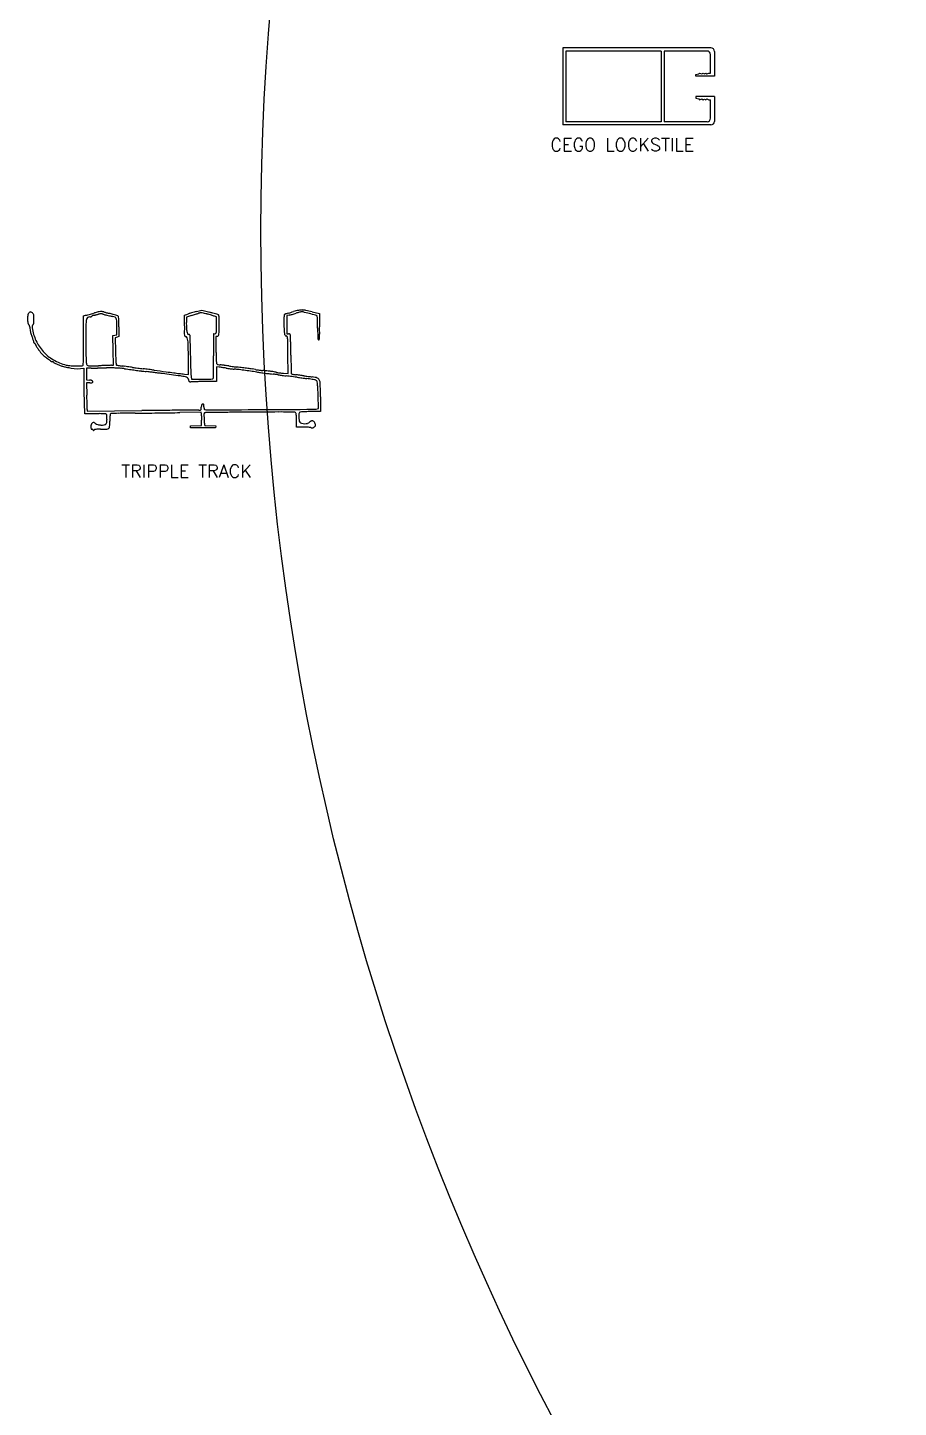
# Model space of a CAD drawing. Header units: millimetres. Extents: x -27371 to -844, y 11365 to 35579.
# Drawn here: x -3846.7 to -3552.2, y 13810.2 to 14276.8 of the extents above; entities that cross this region are included whole.
import ezdxf

# ---------------------------------------------------------------- set-up
doc = ezdxf.new("R2010")
doc.units = ezdxf.units.MM
doc.styles.add('Annotative', font='romans.shx')

msp = doc.modelspace()

# ---------------------------------------------------------------- linework, layer by layer
for p, q in [((-3615.56, 14269.91), (-3665.69, 14269.91)), ((-3665.69, 14269.91), (-3665.69, 14247.91)), ((-3632.44, 14268.86), (-3664.64, 14268.86)), ((-3664.64, 14268.86), (-3664.64, 14247.91)), ((-3656.07, 14268.86), (-3664.64, 14268.86)), ((-3632.44, 14268.86), (-3632.44, 14244.96)), ((-3616.87, 14268.86), (-3631.39, 14268.86)), ((-3631.39, 14268.86), (-3631.39, 14244.96)), ((-3615.7, 14261.41), (-3615.7, 14267.68)), ((-3614.39, 14268.73), (-3614.39, 14260.31)), ((-3620.7, 14260.31), (-3620.66, 14260.89)), ((-3615.7, 14260.31), (-3620.7, 14260.31)), ((-3616.31, 14261.41), (-3615.7, 14261.41)), ((-3614.39, 14260.31), (-3615.7, 14260.31)), ((-3615.7, 14253.51), (-3620.7, 14253.51)), ((-3620.7, 14253.51), (-3620.66, 14252.93)), ((-3616.31, 14252.41), (-3615.7, 14252.41)), ((-3614.39, 14253.51), (-3615.7, 14253.51)), ((-3615.7, 14246.13), (-3615.7, 14252.41)), ((-3614.39, 14253.51), (-3614.39, 14245.08)), ((-3665.69, 14247.91), (-3665.69, 14243.91)), ((-3664.64, 14247.91), (-3664.64, 14244.96)), ((-3632.44, 14244.96), (-3664.64, 14244.96)), ((-3656.07, 14244.96), (-3664.64, 14244.96)), ((-3616.87, 14244.96), (-3631.39, 14244.96)), ((-3615.56, 14243.91), (-3665.69, 14243.91)), ((-3827.8, 14179.32), (-3827.08, 14179.49)), ((-3827.77, 14171.02), (-3827.8, 14179.32)), ((-3793.66, 14175.96), (-3793.6, 14179.56)), ((-3793.6, 14179.56), (-3792.53, 14179.93)), ((-3791.28, 14179.43), (-3793, 14178.92)), ((-3793, 14178.92), (-3793, 14177.08)), ((-3789.62, 14180.74), (-3787.78, 14181.18)), ((-3787.78, 14181.18), (-3785.11, 14180.51)), ((-3782.79, 14178.93), (-3783.44, 14179.17)), ((-3782.79, 14176.1), (-3782.79, 14178.93)), ((-3758.2, 14179.56), (-3759.04, 14179.41)), ((-3759.04, 14179.41), (-3759.04, 14176.34)), ((-3750.49, 14180.68), (-3748, 14180.05)), ((-3748, 14180.05), (-3747.93, 14175.6)), ((-3816.52, 14172.84), (-3816.52, 14175.64)), ((-3815.81, 14175.59), (-3815.8, 14172.32)), ((-3759.04, 14176.34), (-3759.04, 14173.28)), ((-3817.82, 14172.69), (-3817.17, 14172.76)), ((-3817.73, 14167.64), (-3817.82, 14172.69)), ((-3817.17, 14172.76), (-3816.52, 14172.84)), ((-3816.42, 14172.09), (-3817.04, 14171.85)), ((-3817.04, 14171.85), (-3816.95, 14167.36)), ((-3815.8, 14172.32), (-3816.42, 14172.09)), ((-3782.51, 14172.37), (-3783.06, 14172.3)), ((-3783.06, 14172.3), (-3783, 14168.43)), ((-3759.04, 14173.28), (-3758.47, 14173.28)), ((-3817.65, 14162.6), (-3817.73, 14167.64)), ((-3758.56, 14159.81), (-3758.62, 14166.13)), ((-3825.24, 14161.66), (-3826.73, 14161.65)), ((-3826.73, 14161.65), (-3826.73, 14159.64)), ((-3818.33, 14162.58), (-3817.65, 14162.6)), ((-3792.28, 14159.44), (-3792.31, 14164.76)), ((-3781.9, 14161.97), (-3782.79, 14162.09)), ((-3782.79, 14162.09), (-3782.79, 14159.61)), ((-3825.68, 14156.66), (-3826.8, 14156.66)), ((-3826.8, 14156.66), (-3826.65, 14152.44)), ((-3826.73, 14159.64), (-3826.73, 14157.64)), ((-3826.73, 14157.64), (-3825.72, 14157.56)), ((-3793.65, 14159.61), (-3792.28, 14159.44)), ((-3791.43, 14159.57), (-3791.3, 14157.85)), ((-3791.3, 14157.85), (-3787.82, 14157.85)), ((-3782.79, 14157.13), (-3786.83, 14157.09)), ((-3782.79, 14159.61), (-3782.79, 14157.13)), ((-3760.16, 14159.9), (-3758.56, 14159.81)), ((-3827.37, 14146.18), (-3827.53, 14153.73)), ((-3748.28, 14147.94), (-3748.43, 14152.46)), ((-3747.64, 14151.9), (-3747.64, 14146.92)), ((-3823.87, 14146.23), (-3827.37, 14146.18)), ((-3826.49, 14147.66), (-3826.49, 14147.09)), ((-3826.49, 14147.09), (-3808.02, 14147.27)), ((-3788.04, 14146.75), (-3795.21, 14146.6)), ((-3787.9, 14146.18), (-3788.04, 14146.75)), ((-3747.64, 14146.92), (-3751.04, 14146.92)), ((-3749.09, 14147.8), (-3748.28, 14147.94)), ((-3791.56, 14142.12), (-3787.9, 14142.29)), ((-3791.56, 14141.41), (-3791.56, 14142.12)), ((-3787.9, 14142.29), (-3787.82, 14143.95)), ((-3786.65, 14142.21), (-3783.08, 14142.09)), ((-3783.08, 14142.09), (-3783.1, 14141.41)), ((-3755.72, 14141.7), (-3755.72, 14143.85)), ((-3753.4, 14141.69), (-3755.72, 14141.7)), ((-3783.1, 14141.41), (-3791.56, 14141.41))]:
    msp.add_line(p, q)
for points in [[(-3620.66, 14260.89), (-3619.69, 14261.14), (-3619.42, 14261.41), (-3618.61, 14261.16), (-3618.2, 14261.41), (-3617.75, 14261.18), (-3617.26, 14261.41), (-3616.94, 14261.17), (-3616.31, 14261.41)], [(-3620.66, 14252.93), (-3619.69, 14252.67), (-3619.42, 14252.41), (-3618.61, 14252.65), (-3618.2, 14252.41), (-3617.75, 14252.63), (-3617.26, 14252.41), (-3616.94, 14252.64), (-3616.31, 14252.41)]]:
    msp.add_lwpolyline(points)
msp.add_circle((-2903.31, 14208.13), 864.48)
for centre, radius, start, end in [((-3616.87, 14267.68), 1.17, 0, 90), ((-3615.56, 14268.73), 1.17, 0, 90), ((-3616.87, 14246.13), 1.17, 270, 0), ((-3615.56, 14245.08), 1.17, 270, 0), ((-3834.98, 14178.24), 11.72, 173.1254, 179.7508), ((-3845.54, 14179.51), 1.08, 135, 173.1253), ((-3844.3, 14178.27), 2.83, 126.5761, 135), ((-3845.76, 14180.23), 0.389, 90.1621, 126.5761), ((-3845.76, 14180.11), 0.511, 60.0389, 90.162), ((-3848.42, 14175.49), 5.85, 54.9915, 60.0389), ((-3845.77, 14179.27), 1.23, 36.6526, 54.9916), ((-3845.53, 14179.45), 0.931, 14.0318, 36.6526), ((-3847.03, 14179.07), 2.48, 2.0198, 14.0317), ((-3872.77, 14178.16), 28.23, 0, 2.0198), ((-3830.83, 14195.34), 16.29, 283.2943, 284.7738), ((-3869.85, 14343.3), 169.31, 284.7739, 285.0393), ((-3825.65, 14177.61), 1.37, 90, 124.5957), ((-3873.6, 14357.25), 183.76, 285.0393, 285.3258), ((-3825.65, 14180.61), 1.63, 270, 277.913), ((-3825.62, 14180.35), 1.37, 277.9131, 286.9325), ((-3825.53, 14180.05), 1.05, 286.9325, 296.8092), ((-3825.15, 14179.31), 0.221, 296.8092, 328.2825), ((-3880.66, 14383), 210.46, 285.3259, 285.5846), ((-3824.74, 14179.05), 0.264, 120.1248, 148.2825), ((-3823.95, 14177.7), 1.83, 113.3899, 120.1248), ((-3823.78, 14177.31), 2.25, 106.8678, 113.3898), ((-3823.65, 14176.87), 2.71, 101.192, 106.8677), ((-3827.15, 14194.57), 15.33, 281.192, 282.3768), ((-3811.47, 14134.94), 47.07, 103.9723, 105.5846), ((-3832.67, 14219.71), 41.06, 282.3769, 282.9448), ((-3833.16, 14221.84), 43.25, 282.9448, 283.5077), ((-3829.34, 14205.95), 26.91, 283.5078, 284.3111), ((-3821.45, 14175.07), 5.72, 96.3607, 103.9723), ((-3821.99, 14177.11), 2.85, 96.4418, 104.3111), ((-3821.91, 14176.4), 3.57, 89.7864, 96.4419), ((-3821.79, 14178.09), 2.69, 84.0832, 96.3607), ((-3821.9, 14176.59), 3.38, 82.9749, 89.7863), ((-3821.87, 14177.27), 3.51, 74.0286, 84.0832), ((-3821.74, 14177.93), 2.03, 73.0017, 82.9749), ((-3816.24, 14195.92), 16.78, 253.0016, 255.1046), ((-3810.29, 14217.75), 38.6, 254.0286, 254.6889), ((-3812.2, 14211.09), 32.48, 255.1046, 256.3876), ((-3801.2, 14250.95), 73.02, 254.6889, 255.0986), ((-3801.49, 14249.84), 71.87, 255.0986, 255.5096), ((-3808.62, 14225.9), 47.72, 256.3877, 257.4401), ((-3811.32, 14211.81), 32.59, 255.5096, 256.2519), ((-3832.81, 14123.99), 57.81, 74.9247, 76.2519), ((-3795.29, 14285.71), 108.99, 257.4401, 258.0078), ((-3818.78, 14175.16), 4.02, 65.3512, 78.0078), ((-3821.78, 14164.93), 15.42, 71.3773, 74.9247), ((-3820.02, 14170.15), 9.91, 67.4527, 71.3773), ((-3816.43, 14178.8), 0.549, 35.1883, 67.4528), ((-3816.3, 14178.89), 0.387, 3.7355, 35.1883), ((-3880.03, 14174.73), 64.25, 2.8978, 3.7355), ((-3788.78, 14169.39), 11.19, 106.6615, 109.5513), ((-3780.1, 14140.38), 41.48, 105.5711, 106.6616), ((-3828.24, 14303.35), 129.31, 286.6086, 286.9338), ((-3778.99, 14136.38), 45.63, 104.4919, 105.5712), ((-3825.37, 14293.91), 119.45, 286.9338, 287.279), ((-3781.59, 14146.47), 35.2, 103.181, 104.4919), ((-3822, 14283.06), 108.09, 287.279, 287.6074), ((-3793.14, 14192.15), 12.71, 287.6074, 289.1952), ((-3787.04, 14174.61), 5.87, 106.6238, 109.1951), ((-3786.81, 14173.85), 6.66, 104.2842, 106.6238), ((-3786.99, 14174.57), 5.92, 101.9288, 104.2842), ((-3787.95, 14179.12), 1.27, 94.5516, 101.9288), ((-3787.95, 14179.07), 1.31, 75.8804, 94.5515), ((-3822.12, 14043.23), 141.39, 75.2143, 75.8803), ((-3803.58, 14113.48), 68.73, 73.8708, 75.2142), ((-3798.5, 14126.84), 55.31, 74.8716, 75.9918), ((-3788.77, 14164.7), 15.41, 69.7947, 73.8707), ((-3793.36, 14145.86), 35.61, 73.3136, 74.8716), ((-3796.41, 14135.68), 46.24, 72.3091, 73.3136), ((-3782.59, 14179), 0.769, 53.3691, 72.3091), ((-3782.36, 14179.31), 0.38, 8.489, 53.369), ((-3790.12, 14178.15), 8.23, 3.6785, 8.489), ((-3755.34, 14178.73), 4.64, 170.7106, 179.4614), ((-3759.22, 14179.36), 0.709, 139.7878, 170.7106), ((-3759.32, 14179.45), 0.572, 103.4736, 139.7877), ((-3762.15, 14191.24), 11.55, 283.4736, 285.1248), ((-3808.03, 14361.01), 187.41, 285.1248, 285.3411), ((-3809.06, 14364.75), 191.3, 285.3411, 285.5925), ((-3759.51, 14186.52), 7.08, 280.6252, 284.12), ((-3765.02, 14208.45), 29.69, 284.12, 285.325), ((-3822.85, 14414.16), 242.59, 285.5926, 285.803), ((-3765.9, 14211.65), 33.01, 285.3251, 286.5212), ((-3749.75, 14155.88), 25.83, 101.8087, 105.803), ((-3764.26, 14206.1), 27.22, 286.5212, 287.9032), ((-3747.82, 14155.24), 26.23, 106.5494, 107.9032), ((-3749.64, 14161.35), 19.85, 104.8815, 106.5495), ((-3753.87, 14175.62), 5.67, 89.5027, 101.8088), ((-3749.66, 14161.44), 19.76, 103.4767, 104.8816), ((-3754.02, 14179.63), 1.05, 91.6026, 103.4767), ((-3754, 14178.73), 1.95, 75.9823, 91.6027), ((-3753.88, 14174.58), 6.7, 78.499, 89.5028), ((-3816.71, 13927.52), 260.87, 75.5008, 75.9823), ((-3761.39, 14137.7), 44.34, 75.7726, 78.499), ((-3820.8, 13911.74), 277.17, 75.0456, 75.5008), ((-3749.71, 14177.87), 1.72, 58.2825, 75.0455), ((-3748.91, 14179.17), 0.188, 3.7316, 58.2826), ((-3840.99, 14173.16), 92.47, 3.0307, 3.7316), ((-3834.61, 14178.24), 12.08, 179.7508, 186.1532), ((-3845.77, 14177.03), 0.859, 186.1531, 230.3098), ((-3846.75, 14175.85), 0.674, 32.7563, 50.3099), ((-3847.36, 14175.46), 1.4, 22.5742, 32.7563), ((-3847.45, 14175.42), 1.5, 12.6781, 22.5742), ((-3847.04, 14175.51), 1.08, 0, 12.6781), ((-3841.32, 14175.51), 4.64, 180.0001, 191.2064), ((-3828.57, 14178.04), 17.64, 191.2064, 195.3588), ((-3844, 14175.74), 1.15, 167.8076, 182.5941), ((-3840.15, 14175.91), 5.01, 182.5941, 187.5535), ((-3844.62, 14175.87), 0.512, 143.8817, 167.8075), ((-3830.04, 14177.25), 15.2, 187.5536, 204.4932), ((-3844.76, 14175.98), 0.334, 110.9936, 143.8818), ((-3844.99, 14176.57), 0.297, 290.9937, 335.6729), ((-3846.02, 14177.03), 1.43, 335.673, 349.6187), ((-3848.34, 14177.46), 3.78, 349.6187, 357.7847), ((-3866.6, 14178.16), 22.06, 357.7847, 360), ((-2807.56, 14170.93), 1019.41, 179.67913, 179.99998), ((-3817.38, 14176.58), 9.57, 170.7513, 179.6791), ((-3825.9, 14177.97), 0.934, 124.5957, 170.7513), ((-3817.42, 14178.11), 0.773, 22.4543, 65.3512), ((-3818.69, 14177.59), 2.15, 1.7329, 22.4542), ((-3882.91, 14175.64), 66.4, 0, 1.7328), ((-3853.39, 14176.08), 37.58, 1.2016, 2.8978), ((-3879.84, 14175.52), 64.03, 0.0637, 1.2016), ((-3487.22, 14170.38), 306.49, 178.9563, 179.4021), ((-3747.28, 14177.08), 45.73, 180, 182.3555), ((-3784.34, 14175.56), 8.64, 182.3555, 190.4514), ((-3893.13, 14176.1), 110.34, 358.9975, 360), ((-4043.3, 14180.86), 261.46, 358.4186, 358.9178), ((-3797.85, 14177.65), 15.97, 359.8925, 3.6785), ((-3882.04, 14177.81), 100.16, 358.9178, 359.8925), ((-3567.38, 14176.96), 192.61, 179.4614, 180.0595), ((-3642.72, 14176.88), 117.26, 180.0596, 181.2149), ((-3753.36, 14174.53), 6.6, 181.2149, 190.6062), ((-3789.57, 14175.89), 40.98, 1.171, 3.0308), ((-3824.6, 14175.17), 76.01, 360, 1.1711), ((-3533.77, 14175.17), 214.82, 180, 180.5989), ((-4028.93, 14171.52), 281.03, 0.3182, 0.8313), ((-3828.12, 14178.16), 18.11, 195.3588, 199.567), ((-3837.16, 14174.95), 8.52, 199.5671, 206.9626), ((-3846.26, 14170.32), 1.7, 20.1709, 26.9626), ((-3847.09, 14170.02), 2.58, 15.2053, 20.1707), ((-3846.94, 14170.06), 2.42, 10.1584, 15.2053), ((-3845.49, 14170.32), 0.948, 0.0001, 10.1584), ((-3844, 14170.32), 0.541, 179.9999, 194.7034), ((-3844.14, 14170.28), 0.392, 194.7034, 213.4524), ((-3844.24, 14170.22), 0.28, 213.4523, 235.9992), ((-3844.3, 14170.12), 0.162, 235.9994, 270.0001), ((-3844.3, 14169.74), 0.221, 65.7628, 90.0001), ((-3844.31, 14169.72), 0.241, 43.0679, 65.7628), ((-3844.32, 14169.71), 0.255, 21.1061, 43.0679), ((-3844.33, 14169.7), 0.269, 360, 21.1061), ((-3843.43, 14169.7), 0.64, 180, 212.3643), ((-3830.95, 14176.84), 14.19, 204.4933, 222.3252), ((-4381.4, 14169.02), 553.64, 359.8033, 0.2066), ((-3255.23, 14170.93), 571.73, 180, 180.3942), ((-3788.19, 14173.52), 5.51, 179.4021, 187.3742), ((-3792.98, 14172.9), 0.676, 187.3742, 220.3544), ((-3793.12, 14172.78), 0.496, 220.3544, 261.9237), ((-3793.27, 14171.72), 0.576, 21.1993, 81.9237), ((-3789.72, 14174.57), 3.16, 190.4514, 204.262), ((-3796.47, 14170.48), 4.01, 6.6508, 21.1993), ((-3792.26, 14173.42), 0.377, 204.2619, 270.0001), ((-3811.73, 14168.7), 19.38, 1.0059, 6.6507), ((-3792.26, 14172.39), 0.66, 75.1003, 90), ((-3792.21, 14172.55), 0.49, 56.4724, 75.1003), ((-3792.14, 14172.66), 0.357, 34.3063, 56.4725), ((-3792.02, 14172.75), 0.208, 1.0311, 34.3062), ((-2866.67, 14189.4), 925.29, 181.03112, 181.29996), ((-3539.56, 14169.32), 244.25, 179.5968, 180.1645), ((-1613.03, 14155.76), 2170.83, 179.54003, 179.59687), ((-3783.74, 14173.19), 0.0451, 85.9201, 179.5401), ((-3783.63, 14174.84), 1.6, 265.9202, 285.9587), ((-3783.3, 14173.68), 0.404, 285.9587, 341.6787), ((-3784.89, 14174.21), 2.09, 341.6788, 358.9974), ((-3782.59, 14172.9), 0.532, 278.063, 317.6668), ((-3782.71, 14173.01), 0.694, 317.6668, 350.1167), ((-3787.17, 14173.79), 5.23, 350.1167, 358.4186), ((-3758.55, 14173.56), 1.33, 190.6063, 216.5887), ((-3759.11, 14173.15), 0.629, 216.5888, 261.8875), ((-3759.25, 14172.14), 0.385, 21.2192, 81.8875), ((-3761.06, 14171.44), 2.32, 5.1233, 21.2192), ((-3776.65, 14170.04), 17.98, 0.8175, 5.1234), ((-4734.78, 14156.37), 976.2, 0.57275, 0.81751), ((-3758.47, 14172.16), 1.12, 76.3819, 90), ((-3758.33, 14172.77), 0.496, 51.3493, 76.3819), ((-3758.31, 14172.79), 0.475, 25.6651, 51.3493), ((-3758.78, 14172.56), 0.99, 10.8192, 25.665), ((-3760.23, 14172.29), 2.46, 1.6506, 10.8192), ((-4208.69, 14159.36), 451.11, 1.4221, 1.6506), ((-4004.17, 14164.44), 246.53, 0.9312, 1.4221), ((-3735.19, 14173.06), 13.39, 180.5988, 185.134), ((-3745.11, 14172.17), 3.43, 185.134, 194.801), ((-3748.23, 14171.35), 0.204, 194.801, 270), ((-3748.23, 14171.35), 0.202, 270, 347.4859), ((-3752.07, 14172.2), 4.14, 347.4858, 356.186), ((-3763.95, 14172.99), 16.04, 356.1859, 0.3181), ((-3809.12, 14191.44), 41.25, 212.3642, 214.0008), ((-3822.71, 14182.28), 24.87, 214.0008, 216.8588), ((-3832.12, 14175.23), 13.11, 216.8588, 221.4744), ((-3837.4, 14170.56), 6.06, 221.4743, 231.1378), ((-3830.58, 14177.17), 14.7, 222.3252, 239.8172), ((-3819.71, 14192.5), 34.24, 231.1378, 233.82), ((-3930.08, 14167.47), 102.31, 358.395, 359.8033), ((-3752.9, 14167.5), 74.06, 180.3943, 182.1723), ((-3690.2, 14169.68), 126.78, 181.0464, 181.83), ((-3747.86, 14167.84), 69.09, 181.83, 183.0644), ((-4167.91, 14162.45), 375.61, 0.3528, 1.0059), ((-3121.18, 14183.63), 670.71, 181.30001, 181.64218), ((-3298.58, 14170.01), 485.23, 180.1645, 180.5041), ((-4360.66, 14160.66), 576.89, 0.12283, 0.50419), ((-3590.06, 14171.51), 192.97, 180.9151, 181.3728), ((-3638.23, 14170.36), 144.78, 181.3728, 181.9404), ((-3634.24, 14170.49), 148.77, 181.9405, 182.4043), ((-4170.01, 14161.74), 412.4, 0.5973, 0.9312), ((-3323.36, 14170.57), 434.31, 180.5973, 180.9109), ((-3803.85, 14214.19), 61.11, 233.8199, 235.3481), ((-3838.16, 14164.56), 0.775, 235.3481, 270), ((-3838.16, 14163.39), 0.394, 75.0081, 90.0001), ((-3838.13, 14163.49), 0.288, 56.0558, 75.0081), ((-3829.25, 14179.46), 17.34, 239.8172, 255.2654), ((-3838.09, 14163.56), 0.209, 33.4194, 56.0557), ((-3838.01, 14163.6), 0.124, 0.0001, 33.4194), ((-3837.73, 14163.6), 0.159, 180.0001, 236.8117), ((-3836.22, 14165.92), 2.93, 236.8116, 243.6297), ((-3833.63, 14171.13), 8.74, 243.6296, 247.5452), ((-3793.58, 14268.05), 113.61, 247.5452, 248.1447), ((-3832.47, 14171.09), 9.14, 248.1447, 254.747), ((-3829.82, 14180.79), 19.2, 254.747, 258.5367), ((-3831.82, 14169.71), 7.26, 255.2654, 265.3152), ((-3826.15, 14198.9), 37.68, 258.5366, 261.1368), ((-3829.61, 14196.68), 34.32, 265.3153, 268.4897), ((-3829.65, 14172.6), 11.17, 258.1097, 280.0082), ((-3829.11, 14215.46), 53.1, 268.4897, 270.5385), ((-3828.62, 14163.49), 1.13, 270.5384, 303.1226), ((-3828.17, 14162.79), 0.301, 303.1226, 357.7065), ((-3979.63, 14168.86), 151.89, 357.7065, 358.395), ((-3712, 14161.45), 115.72, 179.9244, 182.38), ((-3778.8, 14166.52), 48.13, 182.1722, 183.9724), ((-3825.96, 14163.25), 0.865, 183.9724, 216.1749), ((-3826.13, 14163.12), 0.644, 216.1749, 251.4539), ((-3825.65, 14164.56), 2.16, 251.4539, 265.764), ((-3825.1, 14172.04), 9.67, 265.764, 271.4122), ((-3827.18, 14428.75), 267.1, 270.4161, 270.59), ((-3829.81, 14363.29), 200.97, 271.4122, 272.0346), ((-3843.9, 16052.3), 1890.74, 270.59003, 270.63106), ((-3846.24, 16264.5), 2102.95, 270.63104, 270.67344), ((-3781.28, 12997.18), 1165.99, 91.96308, 92.03458), ((-3846.77, 16309.64), 2148.09, 270.67338, 270.71509), ((-3792.82, 13333.76), 829.22, 91.87073, 91.96309), ((-3819.27, 14106.45), 55.26, 89.0022, 90.7151), ((-3789.9, 13244.51), 918.52, 91.80085, 91.87075), ((-3817.79, 14131.66), 30.93, 90.9884, 91.8009), ((-3819.4, 14098.75), 62.97, 87.449, 89.0022), ((-3623.57, 14174.49), 193.55, 183.0643, 183.4448), ((-3816.54, 14162.87), 0.238, 183.4446, 225.0417), ((-3816.51, 14162.9), 0.274, 225.0417, 258.0165), ((-3819.08, 14106.06), 55.65, 85.8476, 87.4491), ((-3812.4, 14182.28), 20.08, 258.0164, 259.5444), ((-3813.29, 14177.43), 15.16, 259.5444, 261.9775), ((-3811.97, 14186.84), 24.66, 261.9776, 263.6673), ((-3816.29, 14144.47), 17.14, 81.9963, 85.8476), ((-3823.43, 14083.54), 79.28, 83.0636, 83.6673), ((-3699.23, 14976.99), 823.57, 261.99627, 262.15074), ((-3831.48, 14017.36), 145.95, 82.6813, 83.0636), ((-3831.08, 14020.52), 142.76, 82.2974, 82.6813), ((-3820.36, 14099.74), 62.82, 81.5883, 82.2974), ((-3751.72, 14596.25), 439.23, 262.1507, 262.398), ((-3800.26, 14235.67), 74.59, 261.5882, 262.188), ((-3786.67, 14334.74), 174.58, 262.188, 262.5056), ((-3763.99, 14504.3), 346.46, 262.3979, 262.6787), ((-3786.03, 14339.58), 179.47, 262.5057, 262.8218), ((-3795.96, 14260.71), 99.98, 262.8218, 263.3116), ((-3772.03, 14441.74), 283.39, 262.6787, 263.005), ((-3827.22, 13994.15), 168.41, 83.0166, 83.3116), ((-3847.28, 13830.38), 333.41, 82.8397, 83.0167), ((-3844.5, 13851.05), 311.73, 82.8332, 83.0051), ((-3847.02, 13832.51), 331.26, 82.6626, 82.8397), ((-4001.92, 12599.09), 1573.55, 82.78152, 82.83332), ((-3824.83, 14004.84), 157.5, 82.3536, 82.6626), ((-3045.7, 19808.26), 5697.99, 262.35362, 262.39487), ((-3672.37, 15114.78), 962.85, 262.39488, 262.54844), ((-3125.84, 14183.49), 666.05, 181.64225, 181.92987), ((-3756.71, 14162.23), 34.82, 181.9299, 184.3931), ((-3849.23, 14161.76), 65.46, 358.2323, 0.1228), ((-3775.84, 14164.55), 7.05, 182.4043, 186.6588), ((-3778.97, 14164.18), 3.9, 186.6588, 194.2639), ((-3782.34, 14163.33), 0.419, 194.2639, 233.4225), ((-3782.17, 14163.55), 0.702, 233.4225, 260.4133), ((-3779.64, 14178.59), 15.95, 260.4133, 263.2094), ((-3787.7, 14117.62), 44.74, 81.9816, 82.5504), ((-3788.07, 14107.75), 55.39, 82.5979, 83.2094), ((-3803.57, 14004.97), 158.49, 81.7596, 81.9815), ((-3801.48, 14004.5), 159.51, 82.3201, 82.5979), ((-3805.67, 13990.45), 173.16, 81.5399, 81.7597), ((-3799.27, 14033.47), 129.67, 81.2669, 81.5399), ((-3802.87, 13994.22), 169.88, 82.045, 82.32), ((-3774.4, 14195.41), 34.17, 261.2669, 262.352), ((-3794.76, 14052.28), 111.26, 81.6673, 82.045), ((-3770.51, 14224.32), 63.34, 262.3519, 263.0356), ((-3764.99, 14255.52), 94.16, 261.6673, 262.1067), ((-3770.67, 14223.06), 62.07, 263.0356, 263.7217), ((-3760.28, 14289.48), 128.44, 262.1067, 262.4548), ((-3774.44, 14188.78), 27.58, 263.7217, 264.9802), ((-3761.66, 14279.04), 117.91, 262.4548, 262.8066), ((-3779.86, 14127.09), 34.35, 83.0107, 84.9802), ((-3772.11, 14196.27), 34.49, 262.8066, 263.6853), ((-3797.04, 13971.02), 192.14, 83.1181, 83.6853), ((-3814.91, 13841.15), 322.43, 82.6309, 83.0107), ((-3793.49, 14000.41), 162.54, 82.475, 83.1181), ((-3813.24, 13854.06), 309.41, 82.2016, 82.6308), ((-3789.85, 14027.93), 134.78, 81.8063, 82.475), ((-3795.92, 13980.56), 181.73, 81.5621, 82.2015), ((-3774.65, 14133.49), 28.14, 79.6689, 81.8062), ((-3766.05, 14180.68), 19.84, 259.6688, 261.2761), ((-3754.26, 14261.36), 102.14, 261.5621, 262.3158), ((-3762.37, 14204.65), 44.09, 261.2761, 262.1607), ((-3762.26, 14205.45), 44.89, 262.1607, 263.0424), ((-3764.8, 14184.68), 23.97, 263.0423, 264.4525), ((-3789.36, 13931.79), 230.11, 83.9946, 84.4525), ((-3769.62, 14119.45), 41.42, 82.3648, 83.9945), ((-3766.68, 14141.38), 19.29, 79.8508, 82.3648), ((-3764.82, 14151.77), 8.74, 75.3053, 79.8508), ((-3761.45, 14164.63), 4.56, 255.3053, 260.8026), ((-3527.44, 14167.33), 230.2, 180.9109, 181.4151), ((-2570.8, 14190.96), 1187.13, 181.41506, 181.50146), ((-4123.06, 14147.12), 295.6, 1.2819, 1.8463), ((-3826.12, 14152.01), 5.57, 80.8632, 85.8533), ((-3825.68, 14169.49), 12.83, 270, 272.7208), ((-3825.44, 14156.27), 1.25, 65.7775, 80.8631), ((-3825.11, 14157.57), 0.897, 272.7208, 291.727), ((-3825.16, 14156.89), 0.57, 41.6025, 65.7775), ((-3824.86, 14156.94), 0.223, 291.7271, 339.3661), ((-3825.04, 14157), 0.412, 10.7406, 41.6026), ((-3825.02, 14157), 0.39, 339.3661, 10.7406), ((-4026.02, 12408.86), 1765.3, 82.72976, 82.78156), ((-4003.11, 12588.42), 1584.29, 82.67355, 82.7297), ((-3997.57, 12631.55), 1540.8, 82.44663, 82.67352), ((-3737.75, 14614.95), 458.77, 262.5485, 262.7863), ((-3757.08, 14462.19), 304.78, 262.7864, 263.1095), ((-3797.52, 14140.19), 18.95, 77.1908, 82.4466), ((-3793.76, 14156.72), 2.01, 53.2255, 77.1908), ((-3793.04, 14157.68), 0.798, 5.5478, 53.2255), ((-3788.77, 14158.1), 3.49, 185.5478, 192.328), ((-3791.77, 14157.44), 0.417, 192.328, 224.7286), ((-3791.82, 14157.39), 0.344, 224.7286, 261.6855), ((-3791.57, 14159.16), 2.13, 261.6855, 271.3019), ((-3790.48, 14111.15), 45.89, 90.7627, 91.302), ((-3766.42, 12304.25), 1852.95, 90.72517, 90.76275), ((-3770.1, 12595.33), 1561.84, 90.67201, 90.72518), ((-3761.71, 11879.87), 2277.36, 90.63189, 90.672), ((-3787.89, 14223.8), 65.95, 270.0598, 271.2385), ((-3787.31, 14197.4), 39.55, 271.2383, 272.967), ((-3788.49, 14220.01), 62.19, 272.967, 273.8922), ((-3784.3, 14158.47), 0.502, 273.8921, 302.3989), ((-3784.22, 14158.35), 0.355, 302.399, 356.6412), ((-3834.88, 14161.32), 51.1, 356.6413, 358.2322), ((-3738.59, 14377.54), 219.37, 262.3158, 262.7414), ((-3739.08, 14373.72), 215.53, 262.7415, 263.1574), ((-3758.5, 14211.87), 52.51, 263.1575, 264.3453), ((-3766.4, 14132.04), 27.7, 83.3207, 84.3453), ((-3766.57, 14130.58), 29.18, 82.3352, 83.3207), ((-3766.15, 14133.75), 25.98, 81.3593, 82.3352), ((-3762.92, 14154.97), 4.51, 77.7952, 81.3594), ((-3759.01, 14179.66), 19.79, 260.8026, 262.6505), ((-3760.97, 14164.01), 4.73, 257.7952, 261.7079), ((-3749.6, 14242.01), 83.56, 261.7079, 262.191), ((-3758.72, 14181.96), 22.1, 262.6505, 264.4841), ((-3749.53, 14242.54), 84.09, 262.191, 262.7614), ((-3759.04, 14178.56), 18.69, 264.4841, 266.5637), ((-3746.44, 14266.82), 108.56, 262.7614, 263.2324), ((-3782.08, 13966.49), 193.87, 82.9464, 83.2324), ((-3793.13, 13877.2), 283.84, 82.7314, 82.9464), ((-3757.27, 14159.86), 0.256, 181.5013, 211.7175), ((-3757.36, 14159.8), 0.149, 211.7175, 255.4939), ((-3754.58, 14170.55), 11.25, 255.4939, 257.4788), ((-3790.65, 13896.65), 264.23, 82.5142, 82.7315), ((-3755.12, 14168.12), 8.76, 257.4789, 260.5699), ((-3754.14, 14174.01), 14.73, 260.5699, 262.6634), ((-3767.49, 14072.87), 86.5, 82.0148, 82.5142), ((-3780.05, 13972.77), 188.17, 82.4704, 82.6634), ((-3699.21, 14559.65), 405.05, 262.0148, 262.1163), ((-3807.69, 13763.67), 399.09, 82.3604, 82.4704), ((-3632.66, 15040.22), 890.21, 262.1163, 262.17268), ((-3808.16, 13760.15), 402.64, 82.2506, 82.3604), ((-3630.6, 15055.21), 905.34, 262.1726, 262.22875), ((-3781.55, 13955.7), 205.29, 82.0689, 82.2507), ((-3740.54, 14250.06), 91.92, 262.069, 262.4719), ((-3688.37, 14631.93), 478.13, 262.2287, 262.3193), ((-3730.13, 14328.8), 171.34, 262.472, 262.7248), ((-3778.88, 13960.8), 199.08, 81.7947, 82.3193), ((-3730.55, 14325.55), 168.06, 262.7249, 262.9786), ((-3741.93, 14233.16), 74.97, 262.9786, 263.4425), ((-3751.95, 14145.95), 12.81, 78.61, 83.4425), ((-3751.85, 14148.22), 9.71, 77.0804, 81.7947), ((-3750.22, 14155.34), 2.41, 65.7178, 77.0803), ((-3750.03, 14155.49), 3.08, 64.6866, 78.61), ((-3749.67, 14156.55), 1.08, 45.0001, 65.7177), ((-3749.33, 14156.89), 0.602, 8.9838, 45), ((-3764.46, 14154.5), 15.91, 5.623, 8.9838), ((-3749.44, 14156.74), 1.69, 44.7298, 64.6866), ((-3775.86, 14153.38), 27.37, 2.7054, 5.623), ((-3749.42, 14156.76), 1.66, 24.4955, 44.7298), ((-3749.12, 14156.9), 1.33, 4.2338, 24.4954), ((-3796.2, 14153.41), 48.54, 2.7181, 4.2339), ((-3800.21, 14153.22), 52.56, 0.8895, 2.7181), ((-4877.62, 14114.59), 1051.65, 1.97233, 2.06262), ((-3908.52, 14147.11), 160.18, 1.9158, 2.7053), ((-3885.64, 14151.9), 138, 0.0001, 0.8895), ((-4511.85, 14127.19), 685.67, 1.84786, 1.97231), ((-4738.95, 14119.86), 912.89, 1.76932, 1.84793), ((-3841.27, 14147.59), 14.77, 0.2593, 1.7693), ((-3822.84, 14071.42), 74.81, 89.7534, 90.7937), ((-3822.7, 14102.3), 43.94, 88.2037, 89.7534), ((-3823.73, 14069.42), 76.83, 87.4539, 88.2037), ((-3818.52, 14146.05), 0.223, 109.7232, 166.7819), ((-3818.34, 14145.56), 0.75, 91.1142, 109.7232), ((-3793.69, 12878), 1268.55, 91.00976, 91.11404), ((-3810.08, 13807.84), 338.56, 90.5637, 91.0097), ((-3807.29, 13524.19), 622.22, 90.28098, 90.56379), ((-3814.14, 14921.95), 775.55, 270.28097, 270.54453), ((-3703.75, 3468.07), 10679.7, 90.52116, 90.559433), ((-3820.34, 15574.48), 1428.11, 270.54451, 270.71135), ((-3819.96, 15543.22), 1396.84, 270.7114, 270.87893), ((-3747.64, 8293.99), 5853.59, 90.461187, 90.521233), ((-3807.95, 14760.62), 614.16, 270.87901, 271.18863), ((-3625.9, -6828.31), 20976.38, 90.446564, 90.461232), ((-3789.27, 14132.7), 14.73, 88.1131, 90.4466), ((-3788.67, 14150.84), 3.42, 268.1131, 273.1025), ((-3788.59, 14149.31), 1.89, 273.1024, 280.8729), ((-3788.49, 14148.76), 1.33, 280.8729, 289.279), ((-3788.07, 14147.58), 0.0825, 289.2789, 352.8419), ((-3789.86, 14147.81), 1.88, 352.8421, 356.2533), ((-3827.96, 14150.3), 40.06, 356.2532, 356.6224), ((-3826.8, 14150.23), 38.9, 356.6224, 357.0753), ((-3839.81, 14150.9), 51.93, 357.0752, 357.4399), ((-3784.7, 14148.44), 3.24, 170.6096, 177.44), ((-3786.96, 14148.81), 0.944, 153.5042, 170.6095), ((-3787.35, 14149), 0.508, 128.7676, 153.5042), ((-3787.4, 14149.06), 0.433, 100.8924, 128.7676), ((-3787.4, 14149.06), 0.434, 73.1414, 100.8924), ((-3787.33, 14149.28), 0.208, 25.0957, 73.1414), ((-3787.78, 14149.07), 0.696, 3.4696, 25.0957), ((-3795.54, 14148.6), 8.47, 360, 3.4695), ((-3782.73, 14148.6), 4.33, 180, 185.3798), ((-3785.43, 14148.35), 1.62, 185.3798, 196.5955), ((-3785.61, 14145.91), 1.43, 160.1631, 174.4746), ((-3786.22, 14148.11), 0.799, 196.5956, 212.7541), ((-3786.72, 14146.31), 0.25, 108.1138, 160.1631), ((-3786.75, 14147.77), 0.166, 212.7541, 264.4744), ((-3786.52, 14145.68), 0.904, 90.7983, 108.1138), ((-3785.31, 14162.66), 15.12, 264.4744, 270.272), ((-3680.5, 6537), 7610.33, 90.765037, 90.798268), ((-3996.75, 58708.57), 44561.54, 270.271954, 270.294414), ((-3766.3, 12962.37), 1184.38, 90.52485, 90.76504), ((-3756.57, 11900.15), 2246.65, 90.37614, 90.52488), ((-3739.79, 9343.14), 4803.71, 90.26315, 90.37614), ((-4147.4, 88023.74), 73877.09, 270.2944266, 270.3081776), ((-3761.22, 14009.82), 136.98, 88.7904, 90.2631), ((-3759.41, 14095.34), 51.44, 86.6016, 88.7904), ((-3756.39, 14146.18), 0.512, 28.155, 86.6016), ((-3756.66, 14146.04), 0.809, 7.4139, 28.155), ((-3754.13, 14146.05), 0.829, 135, 174.1003), ((-3754.38, 14146.3), 0.471, 97.7003, 135), ((-3752.63, 14133.3), 13.59, 94.427, 97.7002), ((-3752.19, 14127.64), 19.27, 91.1794, 94.427), ((-3751.04, 14071.68), 75.24, 90, 91.1794), ((-3750.07, 14153.52), 5.81, 270.3082, 279.7688), ((-3822.7, 14141.63), 2.62, 160.5782, 176.3823), ((-3823.49, 14141.68), 1.82, 176.3823, 195.582), ((-3824.04, 14142.11), 1.19, 132.1447, 160.5782), ((-3822.75, 14140.68), 3.11, 125.1586, 132.1447), ((-3824.37, 14142.99), 0.294, 85.7428, 125.1586), ((-3824.38, 14142.86), 0.422, 55.3402, 85.7428), ((-3828.78, 14136.5), 8.15, 51.8114, 55.3403), ((-3822.56, 14144.41), 1.91, 231.8115, 256.8769), ((-3821.6, 14148.53), 6.14, 256.877, 267.393), ((-3821.6, 14148.4), 6.01, 267.393, 277.7601), ((-3820.93, 14143.5), 1.07, 277.7601, 315), ((-3820.34, 14145.74), 0.44, 58.2824, 87.4538), ((-3820.81, 14143.38), 0.896, 315, 353.2562), ((-3820.38, 14145.67), 0.514, 3.8097, 58.2825), ((-3832.41, 14144.75), 12.58, 353.2562, 358.8064), ((-3833.76, 14144.78), 13.92, 358.8064, 3.8096), ((-3819.76, 14141.9), 0.822, 311.1247, 356.8783), ((-3853.11, 14143.72), 34.21, 356.8783, 0), ((-3776.29, 14143.72), 42.6, 178.4595, 180), ((-3810.42, 14144.63), 8.45, 173.3519, 178.4595), ((-3814.49, 14145.11), 4.36, 166.7819, 173.3519), ((-3789.69, 14145.72), 1.85, 3.9889, 14.0893), ((-3803.01, 14144.8), 15.2, 1.8449, 3.9888), ((-3804.83, 14144.74), 17.02, 359.6168, 1.8448), ((-3806.4, 14144.75), 18.59, 357.5312, 359.6167), ((-3782.46, 14145.6), 4.6, 174.4746, 181.8785), ((-3748.68, 14146.71), 38.39, 181.8785, 183.4305), ((-3751.19, 14146.56), 35.88, 183.4305, 184.688), ((-3766.32, 14145.32), 20.7, 184.6881, 186.5868), ((-3750.85, 14147.1), 36.27, 186.5869, 187.5011), ((-3786.62, 14142.39), 0.192, 187.5011, 225), ((-3786.63, 14142.39), 0.182, 224.9999, 263.5852), ((-3771.58, 14144.1), 15.86, 5.0337, 7.4139), ((-3771.86, 14144.08), 16.14, 2.2236, 5.0337), ((-3777.76, 14143.85), 22.05, 360, 2.2236), ((-3747.01, 14145.31), 7.99, 174.1003, 181.5049), ((-3747.33, 14145.31), 7.67, 181.5049, 189.3944), ((-3753.35, 14144.31), 1.57, 189.3944, 215.0085), ((-3753.75, 14144.03), 1.08, 215.0085, 254.2305), ((-3752.96, 14146.82), 3.97, 254.2305, 269.0857), ((-3753.44, 14114.89), 26.8, 87.9609, 89.9101), ((-3752.96, 14146.93), 4.09, 269.0858, 283.7942), ((-3753.13, 14123.76), 17.93, 85.3269, 87.961), ((-3752.3, 14144.25), 1.32, 283.7943, 317.8552), ((-3753.28, 14121.89), 19.81, 83.3496, 85.3269), ((-3750.18, 14142.33), 1.54, 127.8707, 137.8554), ((-3750.01, 14142.11), 1.82, 119.0661, 127.8707), ((-3751.05, 14141), 0.568, 57.6679, 83.3496), ((-3750.12, 14142.31), 1.58, 109.8106, 119.0662), ((-3750.47, 14143.26), 0.571, 90, 109.8106), ((-3750.47, 14143.21), 0.619, 53.2537, 90), ((-3750.76, 14143.04), 1.68, 283.536, 302.1375), ((-3751.39, 14141.98), 2.16, 38.7496, 53.2538), ((-3750.8, 14143.11), 1.76, 302.1376, 320.2978), ((-3751.53, 14141.87), 2.34, 24.6653, 38.7497), ((-3749.92, 14142.38), 0.617, 320.2977, 0.0001), ((-3750.41, 14142.38), 1.11, 0.0001, 24.6653), ((-3824.97, 14141.27), 0.288, 195.582, 270.0001), ((-3824.97, 14140.54), 0.448, 71.9227, 90), ((-3825.02, 14140.36), 0.634, 57.9946, 71.9227), ((-3825.02, 14140.37), 0.626, 43.9774, 57.9946), ((-3824.87, 14140.51), 0.418, 25.0169, 43.9774), ((-3823.22, 14141.28), 1.41, 205.0168, 211.6912), ((-3824.35, 14140.58), 0.0713, 211.6913, 270), ((-3824.35, 14140.58), 0.0713, 270, 328.3087), ((-3825.49, 14141.28), 1.41, 328.3088, 334.9832), ((-3823.99, 14140.58), 0.252, 104.958, 154.9831), ((-3823.12, 14137.35), 3.6, 97.7791, 104.958), ((-3822.71, 14134.34), 6.63, 92.1064, 97.7791), ((-3821.98, 14114.32), 26.67, 90.0902, 92.1065), ((-3822.11, 14199.71), 58.72, 270.0903, 272.207), ((-3819.89, 14142.04), 1.01, 272.2071, 311.1246), ((-3750.48, 14141.9), 0.499, 237.6679, 283.536)]:
    msp.add_arc(centre, radius, start, end)

# ---------------------------------------------------------------- texts
at = {"char_height": 4.3687, "width": 80.0299, "attachment_point": 1, "style": 'Annotative'}
for s, insert in [('CEGO LOCKSTILE', (-3669.89, 14239.34)), ('TRIPPLE TRACK', (-3815.01, 14128.99))]:
    msp.add_mtext(s, dxfattribs=dict(at, insert=insert))

doc.saveas('drawing.dxf')
